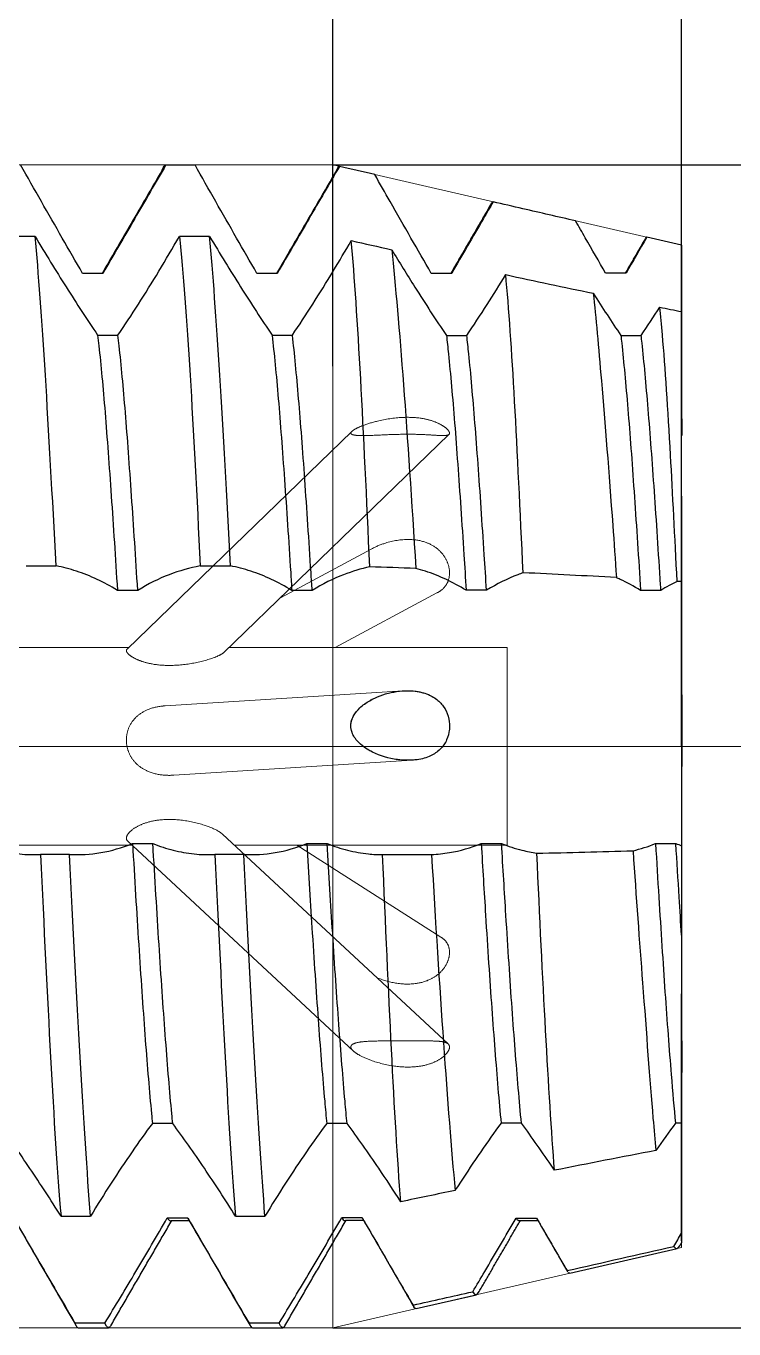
# Model space of a CAD drawing. Header units: millimetres. Extents: x -80 to 17556, y -2605 to 646.
# Drawn here: x 496.6 to 502.69, y 284.71 to 295.92 of the extents above; entities that cross this region are included whole.
import ezdxf

# ---------------------------------------------------------------- set-up
doc = ezdxf.new("R2010")
doc.units = ezdxf.units.MM
doc.header["$LTSCALE"] = 2
doc.linetypes.add('DASH', pattern=[3.75, 3, -0.75])
doc.linetypes.add('LONGDASH_DASH', pattern=[10.5, 6, -0.75, 3, -0.75])
for name, color, linetype, lineweight in [('1', 4, 'Continuous', 50), ('2', 7, 'Continuous', 25), ('3', 1, 'DASH', 35), ('4', 2, 'LONGDASH_DASH', 25), ('CUT', 1, 'Continuous', 25), ('SK2', 7, 'Continuous', 25), ('SK4', 2, 'LONGDASH_DASH', 25)]:
    doc.layers.add(name, color=color, linetype=linetype, lineweight=lineweight)
doc.styles.add('blockfont', font='simplex.shx')
doc.styles.add('MONOSPACE821BT', font='monos.ttf', dxfattribs={"width": 0.8})
doc.styles.add('S07', font='simplex.shx', dxfattribs={"width": 0.7})
doc.dimstyles.get("Standard").update_dxf_attribs({"dimtxt": 0.18, "dimasz": 0.18, "dimexe": 0.18, "dimexo": 0.0625, "dimgap": 0.09, "dimtad": 0, "dimtih": 1, "dimtoh": 1, "dimzin": 0, "dimdsep": 46, "dimtxsty": 'Standard', "dimcen": 0.09, "dimadec": 0, "dimazin": 0, "dimtfac": 1, "dimtofl": 0, "dimtmove": 2, "dimatfit": 3, "dimfxl": 1, "dimtolj": 1, "dimarcsym": 0})
doc.dimstyles.new('WALTER_1$0', dxfattribs={"dimtxt": 3.5, "dimasz": 4.5, "dimexe": 1.5, "dimexo": 0, "dimgap": 1.2, "dimtad": 1, "dimdec": 3, "dimdsep": 46, "dimtxsty": 'S07', "dimcen": 2.3, "dimclrd": 256, "dimclre": 256, "dimclrt": 256, "dimadec": 0, "dimazin": 0, "dimtfac": 0.6, "dimtdec": 3, "dimtmove": 0, "dimatfit": 3, "dimfxl": 1, "dimtolj": 1, "dimarcsym": 0})

# ---------------------------------------------------------------- blocks, each defined once
blk = doc.blocks.new('*D37')
at = {"layer": '2', "color": 7, "linetype": 'Continuous', "lineweight": -2, "transparency": 16777216}
for p, q in [((80.275, 36.61), (80.275, 106.547)), ((143.275, 36.61), (143.275, 106.547)), ((138.525, 104.547), (85.025, 104.547))]:
    blk.add_line(p, q, dxfattribs=at)
at = {"layer": '2', "color": 7, "linetype": 'Continuous', "transparency": 16777216}
for points in [[(85.025, 105.339), (85.025, 103.756), (80.275, 104.547)], [(138.525, 105.339), (138.525, 103.756), (143.275, 104.547)]]:
    blk.add_solid(points, dxfattribs=at)
at = {"layer": 'Defpoints', "color": 0, "linetype": 'Continuous', "transparency": 16777216}
for p in [(80.275, 104.547), (80.275, 36.61), (143.275, 36.61)]:
    blk.add_point(p, dxfattribs=at)
at = {"layer": '2', "color": 7, "linetype": 'Continuous', "lineweight": 13, "transparency": 16777216, "insert": (111.775, 109.117), "char_height": 4.57, "attachment_point": 5, "style": 'blockfont'}
blk.add_mtext('\\A1;\\C7;63', dxfattribs=at)
blk = doc.blocks.new('*D38')
at = {"layer": '2', "color": 7, "linetype": 'Continuous', "lineweight": -2, "transparency": 16777216}
for p, q in [((125.275, 36.61), (125.275, 70.283)), ((143.275, 36.61), (143.275, 70.283)), ((138.525, 68.283), (130.025, 68.283))]:
    blk.add_line(p, q, dxfattribs=at)
at = {"layer": '2', "color": 7, "linetype": 'Continuous', "transparency": 16777216}
for points in [[(130.025, 69.074), (130.025, 67.491), (125.275, 68.283)], [(138.525, 69.074), (138.525, 67.491), (143.275, 68.283)]]:
    blk.add_solid(points, dxfattribs=at)
at = {"layer": 'Defpoints', "color": 0, "linetype": 'Continuous', "transparency": 16777216}
for p in [(125.275, 68.283), (125.275, 36.61), (143.275, 36.61)]:
    blk.add_point(p, dxfattribs=at)
at = {"layer": '2', "color": 7, "linetype": 'Continuous', "lineweight": 13, "transparency": 16777216, "insert": (134.275, 72.853), "char_height": 4.57, "attachment_point": 5, "style": 'blockfont'}
blk.add_mtext('\\A1;\\C7;18', dxfattribs=at)
blk = doc.blocks.new('*D39')
at = {"layer": 'Defpoints', "color": 0, "linetype": 'Continuous', "transparency": 16777216}
for p in [(43.275, 126.54), (43.275, 36.61), (143.275, 36.61)]:
    blk.add_point(p, dxfattribs=at)
at = {"layer": 'SK2', "color": 7, "linetype": 'Continuous', "lineweight": -2, "transparency": 16777216}
for p, q in [((43.275, 36.61), (43.275, 128.54)), ((143.275, 36.61), (143.275, 128.54)), ((138.525, 126.54), (48.025, 126.54))]:
    blk.add_line(p, q, dxfattribs=at)
at = {"layer": 'SK2', "color": 7, "linetype": 'Continuous', "transparency": 16777216}
for points in [[(48.025, 127.332), (48.025, 125.748), (43.275, 126.54)], [(138.525, 127.332), (138.525, 125.748), (143.275, 126.54)]]:
    blk.add_solid(points, dxfattribs=at)
at = {"layer": 'SK2', "color": 7, "linetype": 'Continuous', "lineweight": 13, "transparency": 16777216, "insert": (96.084, 131.11), "char_height": 4.57, "attachment_point": 5, "style": 'blockfont'}
blk.add_mtext('\\A1;\\C7;100', dxfattribs=at)
blk = doc.blocks.new('*D40')
at = {"layer": '2', "color": 7, "linetype": 'Continuous', "lineweight": -2, "transparency": 16777216}
for p, q in [((163.541, 46.36), (163.541, 51.11)), ((140.275, 41.61), (165.541, 41.61)), ((163.541, 41.61), (163.541, 31.61)), ((140.275, 31.61), (165.541, 31.61)), ((163.541, 26.86), (163.541, 0))]:
    blk.add_line(p, q, dxfattribs=at)
at = {"layer": '2', "color": 7, "linetype": 'Continuous', "transparency": 16777216}
for points in [[(162.749, 46.36), (164.333, 46.36), (163.541, 41.61)], [(162.749, 26.86), (164.333, 26.86), (163.541, 31.61)]]:
    blk.add_solid(points, dxfattribs=at)
at = {"layer": 'Defpoints', "color": 0, "linetype": 'Continuous', "transparency": 16777216}
for p in [(140.275, 41.61), (140.275, 31.61), (163.541, 31.61)]:
    blk.add_point(p, dxfattribs=at)
at = {"layer": '2', "color": 7, "linetype": 'Continuous', "lineweight": 13, "transparency": 16777216, "insert": (158.971, 8.161), "char_height": 4.57, "attachment_point": 5, "rotation": 90, "style": 'blockfont'}
blk.add_mtext('\\A1;M10', dxfattribs=at)
blk = doc.blocks.new('*D36')
at = {"layer": '3', "lineweight": -2, "transparency": 16777216}
for p, q in [((140.275, 39.879), (140.275, 58.402)), ((143.275, 41.392), (143.275, 58.402)), ((135.775, 56.902), (131.275, 56.902)), ((140.275, 56.902), (143.275, 56.902)), ((147.775, 56.902), (157.078, 56.902))]:
    blk.add_line(p, q, dxfattribs=at)
at = {"layer": '3', "transparency": 16777216}
for points in [[(135.775, 57.652), (135.775, 56.152), (140.275, 56.902)], [(147.775, 57.652), (147.775, 56.152), (143.275, 56.902)]]:
    blk.add_solid(points, dxfattribs=at)
at = {"layer": 'Defpoints', "color": 0, "transparency": 16777216}
for p in [(143.275, 56.902), (143.275, 41.392), (140.275, 39.879)]:
    blk.add_point(p, dxfattribs=at)
at = {"layer": '3', "transparency": 16777216, "insert": (154.677, 59.863), "char_height": 3.5, "attachment_point": 5, "style": 'MONOSPACE821BT'}
blk.add_mtext('\\A1;2', dxfattribs=at)
blk = doc.blocks.new('A$C1EDF66EC')
at = {"layer": '1', "lineweight": 25}
for p, q in [((138.8405, 41.6101), (139.0901, 41.6101)), ((137.7148, 40.9948), (137.4539, 40.9948)), ((139.2159, 40.9948), (138.9557, 40.9948)), ((143.2752, 38.0262), (143.2752, 40.349)), ((143.279, 36.6101), (143.2759, 40.1368)), ((137.6368, 38.1615), (137.8956, 38.1615)), ((139.1346, 38.1615), (139.3947, 38.1615)), ((143.2753, 32.3585), (143.279, 36.6101)), ((138.0102, 35.6797), (137.7603, 35.6797)), ((139.51, 35.6797), (139.2604, 35.6797)), ((137.9377, 32.5689), (138.1912, 32.5689)), ((139.4393, 32.5689), (139.6914, 32.5689)), ((142.3146, 32.0791), (143.2377, 32.2915)), ((142.2942, 32.0936), (142.2901, 32.1017)), ((140.9921, 31.775), (141.5103, 31.8942)), ((138.3152, 31.6504), (138.0572, 31.6504)), ((138.086, 31.6101), (138.3466, 31.6101)), ((139.8144, 31.6504), (139.555, 31.6504)), ((139.5845, 31.6101), (139.8449, 31.6101))]:
    blk.add_line(p, q, dxfattribs=at)
for points, knots in [([(138.1232, 40.6781), (138.0646, 40.779), (138.0062, 40.8804), (137.8879, 41.0866), (137.828, 41.1915), (137.7086, 41.4012), (137.6491, 41.506), (137.5901, 41.6101)], [0, 0, 0, 0, 0.3249054, 0.3249054, 0.6615153, 0.6615153, 1, 1, 1, 1]), ([(138.8405, 41.6101), (138.7511, 41.458), (138.6611, 41.304), (138.4801, 40.9929), (138.3888, 40.8353), (138.2983, 40.6781)], [0, 0, 0, 0, 0.4968401, 0.4968401, 1, 1, 1, 1]), ([(139.6229, 40.678), (139.5643, 40.7789), (139.5059, 40.8803), (139.3877, 41.0865), (139.3278, 41.1915), (139.2085, 41.4011), (139.149, 41.506), (139.0901, 41.6101)], [0, 0, 0, 0, 0.3249211, 0.3249211, 0.6615223, 0.6615223, 1, 1, 1, 1]), ([(140.3325, 41.5969), (140.2457, 41.4491), (140.1583, 41.2995), (139.9799, 40.9928), (139.8885, 40.8352), (139.7979, 40.678)], [0, 0, 0, 0, 0.4895283, 0.4895283, 1, 1, 1, 1]), ([(141.1229, 40.6779), (141.0644, 40.7788), (141.006, 40.8802), (140.8878, 41.0864), (140.8279, 41.1914), (140.7245, 41.3731), (140.6808, 41.4501), (140.6373, 41.5268)], [0, 0, 0, 0, 0.3570806, 0.3570806, 0.7270374, 0.7270374, 1, 1, 1, 1]), ([(141.6545, 41.2925), (141.6267, 41.2449), (141.5989, 41.1971), (141.48, 40.9928), (141.3886, 40.8351), (141.298, 40.6779)], [0, 0, 0, 0, 0.2337597, 0.2337597, 1, 1, 1, 1]), ([(142.3641, 41.129), (142.2129, 41.1638), (142.0617, 41.1987), (141.8251, 41.2532), (141.7398, 41.2728), (141.6545, 41.2925)], [0, 0, 0, 0, 0.6392653, 0.6392653, 1, 1, 1, 1]), ([(142.6226, 40.6791), (142.5641, 40.7801), (142.5057, 40.8815), (142.4198, 41.0315), (142.3919, 41.0803), (142.3641, 41.129)], [0, 0, 0, 0, 0.6752224, 0.6752224, 1, 1, 1, 1]), ([(137.7148, 40.9948), (137.8034, 40.847), (137.8926, 40.7018), (138.0722, 40.4179), (138.1628, 40.2788), (138.2526, 40.1458)], [0, 0, 0, 0, 0.4968996, 0.4968996, 1, 1, 1, 1]), ([(138.4277, 40.1458), (138.4862, 40.2319), (138.5446, 40.3209), (138.662, 40.5049), (138.7211, 40.6002), (138.8388, 40.7947), (138.8975, 40.8941), (138.9557, 40.9948)], [0, 0, 0, 0, 0.3277204, 0.3277204, 0.6629508, 0.6629508, 1, 1, 1, 1]), ([(139.2159, 40.9948), (139.3043, 40.8472), (139.3934, 40.7022), (139.5726, 40.4187), (139.6631, 40.2799), (139.7528, 40.1471)], [0, 0, 0, 0, 0.4969108, 0.4969108, 1, 1, 1, 1]), ([(139.9279, 40.1471), (139.9864, 40.2333), (140.0447, 40.3222), (140.1619, 40.5061), (140.2209, 40.6012), (140.3312, 40.7837), (140.3828, 40.8708), (140.4341, 40.9591)], [0, 0, 0, 0, 0.3419599, 0.3419599, 0.6908528, 0.6908528, 1, 1, 1, 1]), ([(143.2752, 40.9192), (143.2753, 40.8023), (143.2754, 40.6851), (143.2756, 40.4522), (143.2757, 40.336), (143.2759, 40.1353), (143.276, 40.0494), (143.2761, 39.888), (143.2762, 39.8116), (143.2763, 39.6296), (143.2764, 39.5266), (143.2765, 39.3952), (143.2765, 39.3526), (143.2766, 39.2962), (143.2765, 39.2822), (143.2765, 39.2831), (143.2765, 39.2965), (143.2764, 39.3556), (143.2763, 39.4156), (143.2761, 39.545), (143.276, 39.6109), (143.2758, 39.7525), (143.2758, 39.8285), (143.2755, 40.0458), (143.2754, 40.1948), (143.2752, 40.349)], [0, 0, 0, 0, 0.0911886, 0.0911886, 0.1824899, 0.1824899, 0.2520229, 0.2520229, 0.3172913, 0.3172913, 0.4176423, 0.4176423, 0.4826096, 0.4826096, 0.5478697, 0.5478697, 0.6099882, 0.6099882, 0.7081275, 0.7081275, 0.7862998, 0.7862998, 0.8642488, 0.8642488, 1, 1, 1, 1]), ([(140.7822, 40.8814), (140.8484, 40.7723), (140.9149, 40.6649), (141.0719, 40.4166), (141.1627, 40.2772), (141.2528, 40.144)], [0, 0, 0, 0, 0.4234565, 0.4234565, 1, 1, 1, 1]), ([(138.2983, 40.6781), (138.2837, 40.6781), (138.2691, 40.6781), (138.2399, 40.6781), (138.2253, 40.6781), (138.1815, 40.6781), (138.1524, 40.6781), (138.1232, 40.6781)], [0, 0, 0, 0, 0.25, 0.25, 0.5, 0.5, 1, 1, 1, 1]), ([(141.298, 40.6779), (141.2834, 40.6779), (141.2688, 40.6779), (141.2397, 40.6779), (141.2251, 40.6779), (141.1813, 40.6779), (141.1521, 40.6779), (141.1229, 40.6779)], [0, 0, 0, 0, 0.2500014, 0.2500014, 0.5000028, 0.5000028, 1, 1, 1, 1]), ([(142.7977, 40.6791), (142.7831, 40.6791), (142.7685, 40.6791), (142.7393, 40.6791), (142.7248, 40.6791), (142.681, 40.6791), (142.6518, 40.6791), (142.6226, 40.6791)], [0, 0, 0, 0, 0.2500023, 0.2500023, 0.5000047, 0.5000047, 1, 1, 1, 1]), ([(141.4279, 40.144), (141.4864, 40.2301), (141.5447, 40.319), (141.6563, 40.4939), (141.7096, 40.5796), (141.7626, 40.6668)], [0, 0, 0, 0, 0.5200949, 0.5200949, 1, 1, 1, 1]), ([(142.5157, 40.5065), (142.5384, 40.3007), (142.5613, 40.0445), (142.6165, 39.3911), (142.6507, 38.9654), (142.6837, 38.5102), (142.6943, 38.3639), (142.7048, 38.2137), (142.7147, 38.0611)], [0, 0, 0, 0, 0.3806056, 0.3806056, 0.8507083, 0.8507083, 0.8507083, 1, 1, 1, 1]), ([(143.2376, 38.0287), (143.2174, 38.4123), (143.1996, 38.7811), (143.1594, 39.5102), (143.1359, 39.865), (143.1033, 40.2348), (143.0956, 40.3143), (143.088, 40.3874)], [0, 0, 0, 0, 0.3924744, 0.3924744, 0.8614437, 0.8614437, 1, 1, 1, 1]), ([(138.2526, 40.1458), (138.2672, 40.1458), (138.2818, 40.1458), (138.311, 40.1458), (138.3256, 40.1458), (138.3693, 40.1458), (138.3985, 40.1458), (138.4277, 40.1458)], [0, 0, 0, 0, 0.2500017, 0.2500017, 0.5000034, 0.5000034, 1, 1, 1, 1]), ([(138.2526, 40.1458), (138.2561, 40.1162), (138.2685, 40.0072), (138.2986, 39.7054), (138.343, 39.1569), (138.3872, 38.5078), (138.4138, 38.0913), (138.4225, 37.9516)], [0, 0, 0, 0, 0.0618103, 0.2184225, 0.5316468, 0.8448712, 1, 1, 1, 1]), ([(138.5976, 37.9516), (138.5888, 38.0914), (138.5623, 38.5077), (138.518, 39.1569), (138.4737, 39.7054), (138.4436, 40.0072), (138.4312, 40.1162), (138.4277, 40.1458)], [0, 0, 0, 0, 0.1551598, 0.4683703, 0.7815807, 0.938186, 1, 1, 1, 1]), ([(139.7528, 40.1471), (139.7674, 40.1471), (139.782, 40.1471), (139.8112, 40.1471), (139.8258, 40.1471), (139.8695, 40.1471), (139.8987, 40.1471), (139.9279, 40.1471)], [0, 0, 0, 0, 0.2500023, 0.2500023, 0.5000047, 0.5000047, 1, 1, 1, 1]), ([(139.7528, 40.1471), (139.753, 40.1455), (139.762, 40.0683), (139.7888, 39.8153), (139.8332, 39.2891), (139.8775, 38.6549), (139.9074, 38.1937), (139.9195, 38.0024), (139.9227, 37.951)], [0, 0, 0, 0, 0.0031897, 0.1598078, 0.473044, 0.7862802, 0.9428983, 1, 1, 1, 1]), ([(140.0978, 37.951), (140.0946, 38.0025), (140.0825, 38.1938), (140.0526, 38.6548), (140.0083, 39.2891), (139.9639, 39.8153), (139.9371, 40.0683), (139.9281, 40.1455), (139.9279, 40.1471)], [0, 0, 0, 0, 0.0571309, 0.2137426, 0.5269661, 0.8401895, 0.9968013, 1, 1, 1, 1]), ([(141.2528, 40.144), (141.2586, 40.0942), (141.2821, 39.8789), (141.3234, 39.4112), (141.3678, 38.7966), (141.4009, 38.2959), (141.4163, 38.0555), (141.4228, 37.9522)], [0, 0, 0, 0, 0.1024037, 0.4153785, 0.7283533, 0.8848407, 1, 1, 1, 1]), ([(141.2528, 40.144), (141.2674, 40.144), (141.282, 40.144), (141.3111, 40.144), (141.3257, 40.144), (141.3695, 40.144), (141.3987, 40.144), (141.4279, 40.144)], [0, 0, 0, 0, 0.2500019, 0.2500019, 0.5000038, 0.5000038, 1, 1, 1, 1]), ([(141.5979, 37.9522), (141.5914, 38.0556), (141.576, 38.296), (141.5428, 38.7965), (141.4985, 39.4112), (141.4572, 39.8789), (141.4337, 40.0942), (141.4279, 40.144)], [0, 0, 0, 0, 0.1151744, 0.2716579, 0.5846247, 0.8975915, 1, 1, 1, 1]), ([(142.7529, 40.1446), (142.7675, 40.1446), (142.7821, 40.1446), (142.8113, 40.1446), (142.8259, 40.1446), (142.8697, 40.1446), (142.8988, 40.1446), (142.928, 40.1446)], [0, 0, 0, 0, 0.2500011, 0.2500011, 0.5000021, 0.5000021, 1, 1, 1, 1]), ([(142.7529, 40.1446), (142.7554, 40.1231), (142.7757, 39.9438), (142.8137, 39.5339), (142.858, 38.9376), (142.8935, 38.4121), (142.9122, 38.1227), (142.922, 37.9667), (142.923, 37.9513)], [0, 0, 0, 0, 0.0440737, 0.3570014, 0.6699291, 0.8263929, 0.9828567, 1, 1, 1, 1]), ([(143.0981, 37.9513), (143.0971, 37.9668), (143.0873, 38.1227), (143.0686, 38.4123), (143.0331, 38.9375), (142.9887, 39.5339), (142.9507, 39.9438), (142.9305, 40.1231), (142.928, 40.1446)], [0, 0, 0, 0, 0.0171469, 0.1736095, 0.3300722, 0.6429975, 0.9559228, 1, 1, 1, 1]), ([(138.4225, 37.9516), (138.364, 37.9876), (138.3057, 38.019), (138.1885, 38.0739), (138.1295, 38.0972), (138.0122, 38.1356), (137.9537, 38.1506), (137.8956, 38.1615)], [0, 0, 0, 0, 0.3282657, 0.3282657, 0.6632283, 0.6632283, 1, 1, 1, 1]), ([(139.1346, 38.1615), (139.0462, 38.1455), (138.9571, 38.1205), (138.7779, 38.0515), (138.6874, 38.0071), (138.5976, 37.9516)], [0, 0, 0, 0, 0.4969101, 0.4969101, 1, 1, 1, 1]), ([(139.9227, 37.951), (139.8642, 37.9871), (139.8058, 38.0186), (139.6884, 38.0736), (139.6293, 38.097), (139.5116, 38.1355), (139.4529, 38.1506), (139.3947, 38.1615)], [0, 0, 0, 0, 0.3276993, 0.3276993, 0.66294, 0.66294, 1, 1, 1, 1]), ([(140.5928, 38.153), (140.5183, 38.1372), (140.4435, 38.1149), (140.2783, 38.0513), (140.1877, 38.0067), (140.0978, 37.951)], [0, 0, 0, 0, 0.4531431, 0.4531431, 1, 1, 1, 1]), ([(141.4228, 37.9522), (141.3643, 37.9882), (141.306, 38.0195), (141.1888, 38.0742), (141.13, 38.0974), (141.0443, 38.1254), (141.017, 38.1334), (140.9898, 38.1405)], [0, 0, 0, 0, 0.4009389, 0.4009389, 0.8090106, 0.8090106, 1, 1, 1, 1]), ([(141.9132, 38.1031), (141.8981, 38.0978), (141.8829, 38.0923), (141.7777, 38.0518), (141.6874, 38.0076), (141.5979, 37.9522)], [0, 0, 0, 0, 0.1440428, 0.1440428, 1, 1, 1, 1]), ([(142.923, 37.9513), (142.8645, 37.9874), (142.8061, 38.0188), (142.7369, 38.0511), (142.7258, 38.0562), (142.7147, 38.0611)], [0, 0, 0, 0, 0.8395256, 0.8395256, 1, 1, 1, 1]), ([(143.2752, 38.0262), (143.2753, 37.9926), (143.2754, 37.953), (143.2756, 37.861), (143.2757, 37.8082), (143.2759, 37.7017), (143.276, 37.651), (143.2761, 37.5427), (143.2762, 37.4854), (143.2763, 37.3281), (143.2764, 37.2185), (143.2765, 37.022), (143.2765, 36.9387), (143.2766, 36.7727), (143.2765, 36.688), (143.2765, 36.5336), (143.2765, 36.4616), (143.2764, 36.2938), (143.2763, 36.2047), (143.2761, 36.0695), (143.276, 36.0172), (143.2758, 35.9264), (143.2758, 35.8875), (143.2756, 35.8137), (143.2755, 35.7812), (143.2754, 35.7556)], [0, 0, 0, 0, 0.0950495, 0.0950495, 0.1902166, 0.1902166, 0.2626937, 0.2626937, 0.3307256, 0.3307256, 0.4353255, 0.4353255, 0.5030435, 0.5030435, 0.5710668, 0.5710668, 0.6358154, 0.6358154, 0.73811, 0.73811, 0.8195921, 0.8195921, 0.9008415, 0.9008415, 1, 1, 1, 1]), ([(138.5976, 37.9516), (138.5684, 37.9516), (138.5393, 37.9516), (138.4955, 37.9516), (138.4809, 37.9516), (138.4517, 37.9516), (138.4371, 37.9516), (138.4225, 37.9516)], [0, 0, 0, 0, 0.5, 0.5, 0.75, 0.75, 1, 1, 1, 1]), ([(140.0978, 37.951), (140.0832, 37.951), (140.0686, 37.951), (140.0321, 37.951), (140.0103, 37.951), (139.9665, 37.951), (139.9446, 37.951), (139.9227, 37.951)], [0, 0, 0, 0, 0.25, 0.25, 0.625, 0.625, 1, 1, 1, 1]), ([(141.5979, 37.9522), (141.5833, 37.9522), (141.5687, 37.9522), (141.5323, 37.9522), (141.5104, 37.9522), (141.4666, 37.9522), (141.4447, 37.9522), (141.4228, 37.9522)], [0, 0, 0, 0, 0.25, 0.25, 0.625, 0.625, 1, 1, 1, 1]), ([(143.0981, 37.9513), (143.0835, 37.9513), (143.0689, 37.9513), (143.0397, 37.9513), (143.0251, 37.9513), (142.9814, 37.9513), (142.9522, 37.9513), (142.923, 37.9513)], [0, 0, 0, 0, 0.25, 0.25, 0.5, 0.5, 1, 1, 1, 1]), ([(140.4452, 36.7187), (140.458, 36.6887), (140.4784, 36.6622), (140.5351, 36.607), (140.5755, 36.5811), (140.6837, 36.5278), (140.7568, 36.5065), (140.8869, 36.4886), (140.9452, 36.4873), (141.0414, 36.5011), (141.0811, 36.5118), (141.147, 36.5428), (141.175, 36.5616), (141.2218, 36.6074), (141.2412, 36.6351), (141.2673, 36.6932), (141.2752, 36.7239), (141.2811, 36.7856), (141.2792, 36.8175), (141.2659, 36.8784), (141.2543, 36.9082), (141.2226, 36.9615), (141.2021, 36.9856), (141.1545, 37.0261), (141.1268, 37.0427), (141.0567, 37.0726), (141.012, 37.0825), (140.9042, 37.092), (140.8392, 37.0863), (140.713, 37.0584), (140.65, 37.0354), (140.5626, 36.9853), (140.5334, 36.9647), (140.487, 36.9206), (140.4681, 36.8979), (140.4448, 36.8552), (140.4376, 36.8363), (140.4302, 36.7972), (140.43, 36.7766), (140.4359, 36.7439), (140.44, 36.7309), (140.4452, 36.7187)], [0, 0, 0, 0, 0.0427336, 0.0427336, 0.1048841, 0.1048841, 0.2025796, 0.2025796, 0.2766786, 0.2766786, 0.3292512, 0.3292512, 0.3730897, 0.3730897, 0.4171617, 0.4171617, 0.4578018, 0.4578018, 0.4981122, 0.4981122, 0.5386396, 0.5386396, 0.5791415, 0.5791415, 0.6205905, 0.6205905, 0.6787527, 0.6787527, 0.7616875, 0.7616875, 0.8476804, 0.8476804, 0.8935956, 0.8935956, 0.9310793, 0.9310793, 0.956719, 0.956719, 0.9825967, 0.9825967, 1, 1, 1, 1]), ([(137.2275, 35.7746), (137.286, 35.7507), (137.3444, 35.7316), (137.4627, 35.7017), (137.5226, 35.6911), (137.6418, 35.6788), (137.7013, 35.6771), (137.7603, 35.6797)], [0, 0, 0, 0, 0.3249187, 0.3249187, 0.6615211, 0.6615211, 1, 1, 1, 1]), ([(138.0102, 35.6797), (138.0995, 35.6759), (138.1895, 35.6813), (138.3706, 35.7119), (138.4619, 35.7373), (138.5525, 35.7746)], [0, 0, 0, 0, 0.4968388, 0.4968388, 1, 1, 1, 1]), ([(138.5525, 35.7746), (138.5536, 35.7559), (138.5725, 35.438), (138.6002, 34.9825), (138.6357, 34.4493), (138.6623, 34.0814), (138.6889, 33.7464), (138.7093, 33.5147), (138.7207, 33.3942), (138.7234, 33.3673)], [0, 0, 0, 0, 0.0195025, 0.3310202, 0.4867791, 0.642538, 0.7982969, 0.9540558, 1, 1, 1, 1]), ([(138.7276, 35.7746), (138.7861, 35.7507), (138.8445, 35.7316), (138.9627, 35.7017), (139.0226, 35.6911), (139.1419, 35.6788), (139.2014, 35.6771), (139.2604, 35.6797)], [0, 0, 0, 0, 0.3249223, 0.3249223, 0.6615228, 0.6615228, 1, 1, 1, 1]), ([(138.8984, 33.3673), (138.8958, 33.3942), (138.8843, 33.5147), (138.864, 33.7464), (138.8374, 34.0814), (138.8108, 34.4494), (138.7753, 34.9824), (138.7475, 35.438), (138.7287, 35.7559), (138.7276, 35.7746)], [0, 0, 0, 0, 0.0459459, 0.2017047, 0.3574635, 0.5132223, 0.6689811, 0.9804987, 1, 1, 1, 1]), ([(139.51, 35.6797), (139.5993, 35.6759), (139.6893, 35.6813), (139.8703, 35.7119), (139.9617, 35.7373), (140.0522, 35.7746)], [0, 0, 0, 0, 0.4968401, 0.4968401, 1, 1, 1, 1]), ([(140.0522, 35.7746), (140.0679, 35.5093), (140.0925, 35.1028), (140.1259, 34.5904), (140.1525, 34.2133), (140.1791, 33.8673), (140.2028, 33.5868), (140.2176, 33.4279), (140.2235, 33.3671)], [0, 0, 0, 0, 0.2750569, 0.4304249, 0.5857929, 0.7411608, 0.8965288, 1, 1, 1, 1]), ([(140.0522, 35.7746), (140.0668, 35.7746), (140.0814, 35.7746), (140.1105, 35.7746), (140.1251, 35.7746), (140.1689, 35.7746), (140.1981, 35.7746), (140.2273, 35.7746)], [0, 0, 0, 0, 0.2500008, 0.2500008, 0.5000015, 0.5000015, 1, 1, 1, 1]), ([(140.3985, 33.3671), (140.3926, 33.4279), (140.3779, 33.5868), (140.3542, 33.8673), (140.3276, 34.2133), (140.301, 34.5905), (140.2675, 35.1028), (140.243, 35.5092), (140.2273, 35.7746)], [0, 0, 0, 0, 0.1034743, 0.2588413, 0.4142082, 0.5695752, 0.7249422, 1, 1, 1, 1]), ([(140.2273, 35.7746), (140.2858, 35.7507), (140.3442, 35.7316), (140.4625, 35.7017), (140.5224, 35.6911), (140.6229, 35.6808), (140.6637, 35.6786), (140.7043, 35.6785)], [0, 0, 0, 0, 0.3637646, 0.3637646, 0.7406257, 0.7406257, 1, 1, 1, 1]), ([(141.1246, 35.6799), (141.1761, 35.6823), (141.2277, 35.6878), (141.3704, 35.7119), (141.4617, 35.7373), (141.5523, 35.7746)], [0, 0, 0, 0, 0.3615664, 0.3615664, 1, 1, 1, 1]), ([(141.5523, 35.7746), (141.5669, 35.7746), (141.5815, 35.7746), (141.6106, 35.7746), (141.6252, 35.7746), (141.669, 35.7746), (141.6982, 35.7746), (141.7273, 35.7746)], [0, 0, 0, 0, 0.2500018, 0.2500018, 0.5000036, 0.5000036, 1, 1, 1, 1]), ([(141.5523, 35.7746), (141.5647, 35.5648), (141.586, 35.2114), (141.6161, 34.7397), (141.6428, 34.3522), (141.6694, 33.994), (141.6962, 33.6619), (141.7141, 33.4628), (141.7232, 33.3688)], [0, 0, 0, 0, 0.2180127, 0.3736978, 0.5293829, 0.6850679, 0.840753, 1, 1, 1, 1]), ([(141.7273, 35.7746), (141.7859, 35.7507), (141.8443, 35.7316), (141.9453, 35.706), (141.9881, 35.6976), (142.0306, 35.6914)], [0, 0, 0, 0, 0.5752366, 0.5752366, 1, 1, 1, 1]), ([(141.8983, 33.3688), (141.8892, 33.4628), (141.8713, 33.6619), (141.8444, 33.9939), (141.8178, 34.3522), (141.7912, 34.7399), (141.7611, 35.2114), (141.7398, 35.5648), (141.7273, 35.7746)], [0, 0, 0, 0, 0.1592496, 0.3149329, 0.4706162, 0.6262995, 0.7819829, 1, 1, 1, 1]), ([(143.052, 35.7742), (143.0666, 35.7742), (143.0812, 35.7742), (143.1103, 35.7742), (143.1249, 35.7742), (143.1687, 35.7742), (143.1979, 35.7742), (143.227, 35.7742)], [0, 0, 0, 0, 0.2500026, 0.2500026, 0.5000052, 0.5000052, 1, 1, 1, 1]), ([(143.052, 35.7742), (143.0612, 35.618), (143.0794, 35.3163), (143.1064, 34.8875), (143.133, 34.492), (143.1596, 34.1241), (143.1897, 33.7382), (143.2109, 33.4968), (143.2233, 33.3687)], [0, 0, 0, 0, 0.1622447, 0.3175823, 0.4729199, 0.6282575, 0.783595, 1, 1, 1, 1]), ([(143.2754, 34.9855), (143.2686, 35.0924), (143.2524, 35.3497), (143.2363, 35.6179), (143.227, 35.7742)], [0, 0, 0, 0, 0.4253927, 1, 1, 1, 1]), ([(142.8579, 35.7122), (142.8845, 35.3171), (142.9133, 34.931), (142.9731, 34.1424), (143.0011, 33.7433), (143.038, 33.3141), (143.0466, 33.2212), (143.0553, 33.1344)], [0, 0, 0, 0, 0.3877739, 0.3877739, 0.8611023, 0.8611023, 1, 1, 1, 1]), ([(143.2754, 34.9855), (143.2754, 34.8779), (143.2754, 34.7723), (143.2754, 34.6693), (143.2754, 34.2936), (143.2754, 33.9492), (143.2754, 33.5557), (143.2754, 33.459), (143.2754, 33.3687)], [0, 0, 0, 0, 0.166933, 0.166933, 0.166933, 0.7839183, 0.7839183, 1, 1, 1, 1]), ([(143.2754, 33.3687), (143.2755, 33.3973), (143.2755, 33.4254), (143.2756, 33.5411), (143.2757, 33.6247), (143.2759, 33.7596), (143.276, 33.8141), (143.2761, 33.9086), (143.2762, 33.9495), (143.2763, 34.0344), (143.2764, 34.0696), (143.2765, 34.0795), (143.2765, 34.0707), (143.2766, 34.0245), (143.2765, 33.9862), (143.2765, 33.8898), (143.2765, 33.8319), (143.2764, 33.6691), (143.2763, 33.554), (143.2761, 33.3411), (143.276, 33.2428), (143.2758, 33.0451), (143.2758, 32.9451), (143.2756, 32.7044), (143.2754, 32.563), (143.2753, 32.4232)], [0, 0, 0, 0, 0.031412, 0.031412, 0.1315555, 0.1315555, 0.2078226, 0.2078226, 0.2794119, 0.2794119, 0.3894815, 0.3894815, 0.4607406, 0.4607406, 0.5323209, 0.5323209, 0.6004553, 0.6004553, 0.708099, 0.708099, 0.7938419, 0.7938419, 0.8793399, 0.8793399, 1, 1, 1, 1]), ([(137.9377, 32.5689), (137.8488, 32.7102), (137.7593, 32.8477), (137.5794, 33.1141), (137.4885, 33.2432), (137.3986, 33.3649)], [0, 0, 0, 0, 0.4968827, 0.4968827, 1, 1, 1, 1]), ([(138.7234, 33.3673), (138.6648, 33.2888), (138.6064, 33.2069), (138.4883, 33.0355), (138.4285, 32.9456), (138.3095, 32.7608), (138.2501, 32.6658), (138.1912, 32.5689)], [0, 0, 0, 0, 0.3256767, 0.3256767, 0.6619101, 0.6619101, 1, 1, 1, 1]), ([(138.8984, 33.3673), (138.8693, 33.3673), (138.8401, 33.3673), (138.7963, 33.3673), (138.7817, 33.3673), (138.7525, 33.3673), (138.738, 33.3673), (138.7234, 33.3673)], [0, 0, 0, 0, 0.5, 0.5, 0.75, 0.75, 1, 1, 1, 1]), ([(139.4393, 32.5689), (139.3501, 32.7107), (139.2604, 32.8487), (139.0798, 33.1158), (138.9887, 33.2453), (138.8984, 33.3673)], [0, 0, 0, 0, 0.4968587, 0.4968587, 1, 1, 1, 1]), ([(140.2235, 33.3671), (140.1649, 33.2886), (140.1065, 33.2067), (139.9884, 33.0353), (139.9286, 32.9454), (139.8096, 32.7607), (139.7503, 32.6658), (139.6914, 32.5689)], [0, 0, 0, 0, 0.3257443, 0.3257443, 0.6619448, 0.6619448, 1, 1, 1, 1]), ([(140.3985, 33.3671), (140.3694, 33.3671), (140.3402, 33.3671), (140.2964, 33.3671), (140.2818, 33.3671), (140.2526, 33.3671), (140.2381, 33.3671), (140.2235, 33.3671)], [0, 0, 0, 0, 0.5, 0.5, 0.75, 0.75, 1, 1, 1, 1]), ([(140.8602, 32.6933), (140.7972, 32.7915), (140.7339, 32.8877), (140.5799, 33.1157), (140.4888, 33.2451), (140.3985, 33.3671)], [0, 0, 0, 0, 0.4104975, 0.4104975, 1, 1, 1, 1]), ([(141.7232, 33.3688), (141.6647, 33.2903), (141.6062, 33.2085), (141.488, 33.0368), (141.4281, 32.9466), (141.355, 32.8332), (141.3415, 32.812), (141.3279, 32.7907)], [0, 0, 0, 0, 0.4402782, 0.4402782, 0.8961053, 0.8961053, 1, 1, 1, 1]), ([(141.8983, 33.3688), (141.8691, 33.3688), (141.8399, 33.3688), (141.7816, 33.3688), (141.7524, 33.3688), (141.7232, 33.3688)], [0, 0, 0, 0, 0.5, 0.5, 1, 1, 1, 1]), ([(142.1832, 32.9641), (142.1792, 32.9702), (142.1751, 32.9762), (142.08, 33.1169), (141.9887, 33.2466), (141.8983, 33.3688)], [0, 0, 0, 0, 0.0426839, 0.0426839, 1, 1, 1, 1]), ([(137.5271, 32.5587), (137.5856, 32.4579), (137.644, 32.3573), (137.7618, 32.155), (137.8212, 32.053), (137.9396, 31.8505), (137.9986, 31.7498), (138.0572, 31.6504)], [0, 0, 0, 0, 0.3269274, 0.3269274, 0.6625487, 0.6625487, 1, 1, 1, 1]), ([(138.3152, 31.6504), (138.4037, 31.7955), (138.4928, 31.9437), (138.672, 32.2455), (138.7624, 32.3997), (138.852, 32.555)], [0, 0, 0, 0, 0.4969144, 0.4969144, 1, 1, 1, 1]), ([(138.852, 32.555), (138.8597, 32.5402), (138.8704, 32.5287), (138.8811, 32.5302), (138.8841, 32.5316)], [0, 0, 0, 0, 0.7230168, 1, 1, 1, 1]), ([(138.852, 32.555), (138.8812, 32.555), (138.9104, 32.555), (138.9541, 32.555), (138.9687, 32.555), (138.9979, 32.555), (139.0125, 32.555), (139.0271, 32.555)], [0, 0, 0, 0, 0.5, 0.5, 0.75, 0.75, 1, 1, 1, 1]), ([(139.0271, 32.555), (139.0856, 32.4543), (139.144, 32.3537), (139.2614, 32.1519), (139.3205, 32.0506), (139.4382, 31.8493), (139.4968, 31.7492), (139.555, 31.6504)], [0, 0, 0, 0, 0.3282274, 0.3282274, 0.663212, 0.663212, 1, 1, 1, 1]), ([(139.8144, 31.6504), (139.9031, 31.7958), (139.9923, 31.9442), (140.1718, 32.2466), (140.2624, 32.4011), (140.3522, 32.5567)], [0, 0, 0, 0, 0.4969017, 0.4969017, 1, 1, 1, 1]), ([(140.3522, 32.5567), (140.3814, 32.5567), (140.4105, 32.5567), (140.4543, 32.5567), (140.4689, 32.5567), (140.4981, 32.5567), (140.5127, 32.5567), (140.5273, 32.5567)], [0, 0, 0, 0, 0.5, 0.5, 0.75, 0.75, 1, 1, 1, 1]), ([(140.3522, 32.5567), (140.3566, 32.5484), (140.3672, 32.5338), (140.3777, 32.5318), (140.3839, 32.5348)], [0, 0, 0, 0, 0.4178403, 1, 1, 1, 1]), ([(140.5273, 32.5567), (140.5858, 32.4559), (140.6442, 32.3553), (140.7617, 32.1533), (140.8209, 32.0517), (140.9084, 31.9018), (140.9371, 31.8528), (140.9657, 31.8041)], [0, 0, 0, 0, 0.396331, 0.396331, 0.801828, 0.801828, 1, 1, 1, 1]), ([(141.4787, 31.919), (141.5133, 31.9766), (141.5479, 32.0347), (141.6726, 32.2446), (141.7628, 32.3985), (141.8523, 32.5536)], [0, 0, 0, 0, 0.2777625, 0.2777625, 1, 1, 1, 1]), ([(141.8523, 32.5536), (141.8815, 32.5536), (141.9107, 32.5536), (141.9545, 32.5536), (141.969, 32.5536), (141.9982, 32.5536), (142.0128, 32.5536), (142.0274, 32.5536)], [0, 0, 0, 0, 0.5, 0.5, 0.75, 0.75, 1, 1, 1, 1]), ([(141.8523, 32.5536), (141.8534, 32.5516), (141.8634, 32.5347), (141.8739, 32.5287), (141.8833, 32.533), (141.8838, 32.5333)], [0, 0, 0, 0, 0.1055571, 0.9508525, 1, 1, 1, 1]), ([(142.0274, 32.5536), (142.0859, 32.4528), (142.1443, 32.3522), (142.2317, 32.202), (142.2609, 32.1517), (142.2901, 32.1017)], [0, 0, 0, 0, 0.6646742, 0.6646742, 1, 1, 1, 1])]:
    blk.add_open_spline(points, degree=3, knots=knots, dxfattribs=at)
for points, degree in [([(138.8084, 41.5659), (138.8192, 41.5949), (138.8299, 41.6098), (138.8405, 41.6101)], 3), ([(140.3325, 41.5969), (140.3238, 41.5985), (140.3147, 41.5864), (140.3054, 41.5608)], 3), ([(140.6373, 41.5268), (140.5357, 41.5501), (140.4341, 41.5735), (140.3325, 41.5969)], 3), ([(138.8061, 41.5634), (138.5488, 41.1204), (138.2915, 40.6781)], 2), ([(140.3053, 41.5607), (140.0488, 41.119), (139.7922, 40.6779)], 2), ([(141.6378, 41.2767), (141.4642, 40.9772), (141.2905, 40.6779)], 2), ([(141.6545, 41.2925), (141.6492, 41.2921), (141.6439, 41.2872), (141.6385, 41.2778)], 3), ([(137.8956, 38.1615), (137.8309, 39.3663), (137.7734, 40.3856), (137.7148, 40.9948)], 3), ([(138.9557, 40.9948), (139.0186, 40.3857), (139.0779, 39.3666), (139.1346, 38.1615)], 3), ([(139.3947, 38.1615), (139.3317, 39.3663), (139.2728, 40.3856), (139.2159, 40.9948)], 3), ([(140.4341, 40.9591), (140.5501, 40.933), (140.6661, 40.9071), (140.7822, 40.8814)], 3), ([(140.5928, 38.153), (140.5415, 39.3386), (140.4906, 40.3475), (140.4341, 40.9591)], 3), ([(142.9615, 40.9731), (142.8763, 40.8261), (142.791, 40.6791)], 2), ([(142.9763, 40.988), (142.9167, 40.8852), (142.857, 40.7821), (142.7977, 40.6791)], 3), ([(142.9763, 40.988), (142.9716, 40.987), (142.9669, 40.9823), (142.962, 40.9739)], 3), ([(143.2752, 40.9192), (143.1756, 40.9421), (143.076, 40.965), (142.9763, 40.988)], 3), ([(140.7822, 40.8814), (140.8458, 40.2809), (140.9193, 39.2966), (140.9898, 38.1405)], 3), ([(139.7979, 40.678), (139.6229, 40.678)], 1), ([(141.9132, 38.1031), (141.8622, 39.1782), (141.8177, 40.0989), (141.7626, 40.6668)], 3), ([(141.7626, 40.6668), (142.0136, 40.6127), (142.2646, 40.5593), (142.5157, 40.5065)], 3), ([(142.5157, 40.5065), (142.5949, 40.3823), (142.6742, 40.2611), (142.7529, 40.1446)], 3), ([(142.928, 40.1446), (142.9815, 40.2234), (143.0349, 40.3046), (143.088, 40.3874)], 3), ([(143.088, 40.3874), (143.1504, 40.3746), (143.2128, 40.3618), (143.2752, 40.349)], 3), ([(140.9898, 38.1405), (140.8574, 38.1451), (140.7251, 38.1492), (140.5928, 38.153)], 3), ([(142.7147, 38.0611), (142.4475, 38.0766), (142.1804, 38.0906), (141.9132, 38.1031)], 3), ([(143.2376, 38.0287), (143.191, 38.0057), (143.1444, 37.98), (143.0981, 37.9513)], 3), ([(143.2752, 38.0262), (143.2627, 38.027), (143.2501, 38.0279), (143.2376, 38.0287)], 3), ([(138.5525, 35.7746), (138.7276, 35.7746)], 1), ([(142.8579, 35.7122), (142.9227, 35.7273), (142.9876, 35.7478), (143.052, 35.7742)], 3), ([(143.227, 35.7742), (143.2432, 35.7677), (143.2593, 35.7615), (143.2754, 35.7556)], 3), ([(143.2754, 35.7556), (143.2754, 35.4893), (143.2754, 35.2296), (143.2754, 34.9855)], 3), ([(137.7603, 35.6797), (137.8222, 34.4344), (137.8719, 33.3151), (137.9377, 32.5689)], 3), ([(138.1912, 32.5689), (138.1346, 33.3154), (138.0689, 34.4342), (138.0102, 35.6797)], 3), ([(139.2604, 35.6797), (139.3224, 34.4344), (139.3752, 33.3152), (139.4393, 32.5689)], 3), ([(139.6914, 32.5689), (139.6352, 33.3154), (139.5712, 34.4343), (139.51, 35.6797)], 3), ([(140.7043, 35.6785), (140.8444, 35.6786), (140.9845, 35.679), (141.1246, 35.6799)], 3), ([(140.8602, 32.6933), (140.8038, 33.4068), (140.7558, 34.4809), (140.7043, 35.6785)], 3), ([(141.1246, 35.6799), (141.1932, 34.5228), (141.2622, 33.485), (141.3279, 32.7907)], 3), ([(142.0306, 35.6914), (142.3063, 35.6967), (142.5821, 35.7036), (142.8579, 35.7122)], 3), ([(142.1832, 32.9641), (142.1302, 33.6225), (142.0804, 34.6025), (142.0306, 35.6914)], 3), ([(143.2233, 33.3687), (143.1671, 33.2934), (143.1111, 33.2151), (143.0553, 33.1344)], 3), ([(143.2754, 33.3687), (143.2233, 33.3687)], 1), ([(143.0553, 33.1344), (142.7646, 33.0788), (142.4739, 33.022), (142.1832, 32.9641)], 3), ([(141.3279, 32.7907), (141.172, 32.7585), (141.0161, 32.7261), (140.8602, 32.6933)], 3), ([(137.5301, 32.5532), (137.7984, 32.0908), (138.0664, 31.6282)], 2), ([(138.3658, 31.6272), (138.6279, 32.0796), (138.8904, 32.5318)], 2), ([(138.8846, 32.5318), (138.9625, 32.5318), (139.0404, 32.5318)], 2), ([(139.0298, 32.5501), (139.2971, 32.0895), (139.5641, 31.6286)], 2), ([(139.8636, 31.6269), (140.1267, 32.081), (140.3901, 32.535)], 2), ([(140.3843, 32.535), (140.462, 32.535), (140.5397, 32.535)], 2), ([(140.5293, 32.5531), (140.7506, 32.1717), (140.9717, 31.7901)], 2), ([(141.5297, 31.9124), (141.7097, 32.223), (141.8898, 32.5335)], 2), ([(141.8843, 32.5335), (141.9617, 32.5335), (142.039, 32.5335)], 2), ([(142.0287, 32.5514), (142.1626, 32.3207), (142.2964, 32.0899)], 2), ([(143.2091, 32.31), (143.2312, 32.3477), (143.2533, 32.3854), (143.2753, 32.4232)], 3), ([(143.2753, 32.4232), (143.2753, 32.3669), (143.2753, 32.3397), (143.2752, 32.3396)], 3), ([(142.2901, 32.1017), (142.5964, 32.1709), (142.9028, 32.2403), (143.2091, 32.31)], 3), ([(143.2091, 32.31), (143.2269, 32.2838), (143.2434, 32.2849), (143.26, 32.3133)], 3), ([(143.2607, 32.3145), (143.2756, 32.3401)], 1), ([(142.3145, 32.0796), (142.3095, 32.078), (142.3044, 32.0801), (142.2994, 32.0859)], 3), ([(140.9657, 31.8041), (141.1367, 31.8423), (141.3077, 31.8806), (141.4787, 31.919)], 3), ([(141.4787, 31.919), (141.4966, 31.8883), (141.5135, 31.8864), (141.5301, 31.9121)], 3), ([(140.9911, 31.7751), (140.9825, 31.7725), (140.9739, 31.7821), (140.9657, 31.8041)], 3), ([(138.0572, 31.6504), (138.0664, 31.6239), (138.076, 31.6107), (138.0859, 31.6104)], 3), ([(138.3638, 31.6243), (138.3485, 31.5996), (138.3325, 31.6078), (138.3152, 31.6504)], 3), ([(139.555, 31.6504), (139.5644, 31.6236), (139.5742, 31.6104), (139.5843, 31.6104)], 3), ([(139.8622, 31.6237), (139.8469, 31.5997), (139.8312, 31.6082), (139.8144, 31.6504)], 3)]:
    blk.add_open_spline(points, degree=degree, dxfattribs=at)
at = {"layer": '3', "lineweight": 13}
for p, q in [((140.4397, 39.319), (138.5063, 37.4462)), ((139.3387, 37.4172), (141.2746, 39.2924)), ((140.6099, 38.3088), (139.8251, 37.8884)), ((140.2962, 37.4601), (141.1715, 37.929)), ((138.5193, 37.4601), (80.2752, 37.4601)), ((141.7752, 37.4601), (139.3816, 37.4601)), ((141.7752, 37.4601), (141.7752, 35.7601)), ((140.8802, 37.0873), (138.8332, 36.9585)), ((138.908, 36.362), (140.9586, 36.491)), ((80.2752, 35.7601), (138.5477, 35.7601)), ((138.5122, 35.7933), (140.4525, 33.9893)), ((141.2671, 34.0512), (139.3272, 35.8548)), ((139.4289, 35.7601), (141.7752, 35.7601)), ((141.2059, 34.9693), (139.9655, 35.7601))]:
    blk.add_line(p, q, dxfattribs=at)
for points, knots in [([(140.431, 39.3039), (140.431, 39.2992), (140.4347, 39.2953), (140.449, 39.2887), (140.4613, 39.2863), (140.4986, 39.2825), (140.5273, 39.2823), (140.6106, 39.2839), (140.6707, 39.2871), (140.7977, 39.2924), (140.867, 39.2945), (140.9803, 39.294), (141.0257, 39.2928), (141.1027, 39.289), (141.136, 39.2868), (141.1939, 39.2833), (141.2192, 39.282), (141.2544, 39.2837), (141.2663, 39.2863), (141.2794, 39.2957), (141.2811, 39.3026), (141.2749, 39.3201), (141.2668, 39.3309), (141.2417, 39.3539), (141.2243, 39.3663), (141.1823, 39.3895), (141.157, 39.4004), (141.1005, 39.4189), (141.0684, 39.4264), (140.9837, 39.4393), (140.9288, 39.4413), (140.8015, 39.4354), (140.7277, 39.4236), (140.6137, 39.3959), (140.5691, 39.3822), (140.5074, 39.3582), (140.4863, 39.3488), (140.4564, 39.3322), (140.4457, 39.325), (140.4337, 39.3131), (140.4309, 39.3081), (140.431, 39.3039)], [0, 0, 0, 0, 0.0247178, 0.0247178, 0.0555606, 0.0555606, 0.1041483, 0.1041483, 0.1883435, 0.1883435, 0.2776592, 0.2776592, 0.3360097, 0.3360097, 0.3833148, 0.3833148, 0.4310614, 0.4310614, 0.4727006, 0.4727006, 0.5129558, 0.5129558, 0.5534425, 0.5534425, 0.5939564, 0.5939564, 0.6347886, 0.6347886, 0.6786037, 0.6786037, 0.7483196, 0.7483196, 0.8450764, 0.8450764, 0.9104904, 0.9104904, 0.9486719, 0.9486719, 0.9773988, 0.9773988, 1, 1, 1, 1]), ([(140.6107, 38.3093), (140.648, 38.3292), (140.6878, 38.3454), (140.793, 38.3784), (140.8617, 38.39), (140.9751, 38.3885), (141.0211, 38.3821), (141.0991, 38.3569), (141.1328, 38.3404), (141.1916, 38.2974), (141.2174, 38.2702), (141.2532, 38.2149), (141.2653, 38.1866), (141.2723, 38.1588)], [0, 0, 0, 0, 0.1626583, 0.1626583, 0.4233251, 0.4233251, 0.5969121, 0.5969121, 0.7368514, 0.7368514, 0.8781432, 0.8781432, 1, 1, 1, 1]), ([(141.2723, 38.1588), (141.2791, 38.1315), (141.2811, 38.1038), (141.2754, 38.0524), (141.2676, 38.0279), (141.243, 37.985), (141.2258, 37.9659), (141.195, 37.9426), (141.184, 37.9356), (141.1722, 37.9294)], [0, 0, 0, 0, 0.2869258, 0.2869258, 0.5738285, 0.5738285, 0.8608264, 0.8608264, 1, 1, 1, 1]), ([(138.5, 37.4335), (138.4999, 37.4259), (138.5049, 37.4166), (138.5243, 37.3965), (138.5388, 37.3854), (138.5756, 37.364), (138.5984, 37.3534), (138.6508, 37.3344), (138.6814, 37.3261), (138.7607, 37.3108), (138.8119, 37.3063), (138.9319, 37.3054), (139.0023, 37.3124), (139.1355, 37.3362), (139.2014, 37.3537), (139.2752, 37.3815), (139.2938, 37.3896), (139.3216, 37.4044), (139.3321, 37.4112), (139.3391, 37.4176)], [0, 0, 0, 0, 0.0832935, 0.0832935, 0.1664835, 0.1664835, 0.2511453, 0.2511453, 0.3428232, 0.3428232, 0.4814949, 0.4814949, 0.6728893, 0.6728893, 0.8687849, 0.8687849, 0.9407598, 0.9407598, 1, 1, 1, 1]), ([(138.5052, 37.4452), (138.5033, 37.4434), (138.5019, 37.4414), (138.5003, 37.4375), (138.5, 37.4355), (138.5, 37.4335)], [0, 0, 0, 0, 0.5432713, 0.5432713, 1, 1, 1, 1]), ([(140.4452, 36.7187), (140.458, 36.6887), (140.4784, 36.6622), (140.5351, 36.607), (140.5755, 36.5811), (140.6837, 36.5278), (140.7568, 36.5065), (140.8869, 36.4886), (140.9452, 36.4873), (141.0414, 36.5011), (141.0811, 36.5118), (141.147, 36.5428), (141.175, 36.5616), (141.2218, 36.6074), (141.2412, 36.6351), (141.2673, 36.6932), (141.2752, 36.7239), (141.2811, 36.7856), (141.2792, 36.8175), (141.2659, 36.8784), (141.2543, 36.9082), (141.2226, 36.9615), (141.2021, 36.9856), (141.1545, 37.0261), (141.1268, 37.0427), (141.0567, 37.0726), (141.012, 37.0825), (140.9042, 37.092), (140.8392, 37.0863), (140.713, 37.0584), (140.65, 37.0354), (140.5626, 36.9853), (140.5334, 36.9647), (140.487, 36.9206), (140.4681, 36.8979), (140.4448, 36.8552), (140.4376, 36.8363), (140.4302, 36.7972), (140.43, 36.7766), (140.4359, 36.7439), (140.44, 36.7309), (140.4452, 36.7187)], [0, 0, 0, 0, 0.0427336, 0.0427336, 0.1048841, 0.1048841, 0.2025796, 0.2025796, 0.2766786, 0.2766786, 0.3292512, 0.3292512, 0.3730897, 0.3730897, 0.4171617, 0.4171617, 0.4578018, 0.4578018, 0.4981122, 0.4981122, 0.5386396, 0.5386396, 0.5791415, 0.5791415, 0.6205905, 0.6205905, 0.6787527, 0.6787527, 0.7616875, 0.7616875, 0.8476804, 0.8476804, 0.8935956, 0.8935956, 0.9310793, 0.9310793, 0.956719, 0.956719, 0.9825967, 0.9825967, 1, 1, 1, 1]), ([(138.8343, 36.9585), (138.8213, 36.9578), (138.8084, 36.9565), (138.7532, 36.9493), (138.7111, 36.9384), (138.6407, 36.9064), (138.6105, 36.8868), (138.5598, 36.8386), (138.5386, 36.8091), (138.5112, 36.7483), (138.5032, 36.7168), (138.4985, 36.6551), (138.5011, 36.6241), (138.5158, 36.5656), (138.528, 36.5373), (138.5605, 36.4863), (138.5813, 36.4632), (138.6298, 36.4233), (138.6584, 36.4066), (138.7318, 36.376), (138.7791, 36.366), (138.8532, 36.3603), (138.8805, 36.3602), (138.9077, 36.3619)], [0, 0, 0, 0, 0.0366782, 0.0366782, 0.1562924, 0.1562924, 0.2562405, 0.2562405, 0.3569777, 0.3569777, 0.446131, 0.446131, 0.5307737, 0.5307737, 0.6147579, 0.6147579, 0.7003144, 0.7003144, 0.7914531, 0.7914531, 0.9238475, 0.9238475, 1, 1, 1, 1]), ([(139.2907, 35.8805), (139.2571, 35.9002), (139.2142, 35.918), (139.107, 35.9529), (139.038, 35.968), (138.9085, 35.9822), (138.8465, 35.9833), (138.7448, 35.9723), (138.7031, 35.9637), (138.634, 35.9411), (138.6047, 35.928), (138.5558, 35.8988), (138.5356, 35.8823), (138.5097, 35.8523), (138.5023, 35.8383), (138.4987, 35.8144), (138.5019, 35.804), (138.5103, 35.7951), (138.5109, 35.7945), (138.5115, 35.7939)], [0, 0, 0, 0, 0.1421771, 0.1421771, 0.33943, 0.33943, 0.5078504, 0.5078504, 0.6260465, 0.6260465, 0.7238477, 0.7238477, 0.8223713, 0.8223713, 0.9102713, 0.9102713, 0.9940613, 0.9940613, 1, 1, 1, 1]), ([(139.3287, 35.8533), (139.3221, 35.8595), (139.3142, 35.8656), (139.3007, 35.8745), (139.2958, 35.8775), (139.2907, 35.8805)], [0, 0, 0, 0, 0.6609384, 0.6609384, 1, 1, 1, 1]), ([(141.2058, 34.9694), (141.2076, 34.9682), (141.2095, 34.967), (141.225, 34.9564), (141.237, 34.9457), (141.2467, 34.9338)], [0, 0, 0, 0, 0.1183592, 0.1183592, 1, 1, 1, 1]), ([(141.2467, 34.9338), (141.261, 34.9164), (141.2708, 34.896), (141.2806, 34.8518), (141.2807, 34.8273), (141.2713, 34.7777), (141.2617, 34.7518), (141.2336, 34.7031), (141.2148, 34.6797), (141.1702, 34.6389), (141.1438, 34.6212), (141.078, 34.589), (141.0363, 34.577), (140.9354, 34.5623), (140.8742, 34.5646), (140.7594, 34.5836), (140.704, 34.5997), (140.652, 34.6217)], [0, 0, 0, 0, 0.0985498, 0.0985498, 0.1970689, 0.1970689, 0.2959231, 0.2959231, 0.3947541, 0.3947541, 0.4949344, 0.4949344, 0.6295531, 0.6295531, 0.8192299, 0.8192299, 1, 1, 1, 1]), ([(141.2454, 34.0632), (141.2302, 34.0686), (141.2097, 34.0719), (141.1619, 34.0756), (141.134, 34.0762), (141.0649, 34.0767), (141.0213, 34.0763), (140.9161, 34.076), (140.8525, 34.0762), (140.7286, 34.0766), (140.6666, 34.0768), (140.576, 34.0735), (140.5434, 34.0714), (140.4929, 34.0643), (140.473, 34.06), (140.4477, 34.0494), (140.4396, 34.0441), (140.4306, 34.0312), (140.4298, 34.0235), (140.4355, 34.0081), (140.4412, 34.0004), (140.4605, 33.9813), (140.4768, 33.9697), (140.5259, 33.941), (140.5629, 33.9245), (140.6652, 33.8873), (140.7358, 33.8694), (140.8666, 33.8517), (140.9283, 33.8491), (141.0288, 33.8585), (141.0697, 33.8664), (141.1379, 33.8885), (141.167, 33.9017), (141.2161, 33.9318), (141.2367, 33.949), (141.2647, 33.9809), (141.2735, 33.9961), (141.281, 34.0223), (141.28, 34.0339), (141.2687, 34.0516), (141.2589, 34.0584), (141.2454, 34.0632)], [0, 0, 0, 0, 0.0425021, 0.0425021, 0.0848122, 0.0848122, 0.1417524, 0.1417524, 0.2226616, 0.2226616, 0.3066111, 0.3066111, 0.356784, 0.356784, 0.3950504, 0.3950504, 0.4213093, 0.4213093, 0.4478569, 0.4478569, 0.4710944, 0.4710944, 0.5060376, 0.5060376, 0.5642133, 0.5642133, 0.6596426, 0.6596426, 0.7381416, 0.7381416, 0.7917805, 0.7917805, 0.8362855, 0.8362855, 0.8810624, 0.8810624, 0.9218869, 0.9218869, 0.9622053, 0.9622053, 1, 1, 1, 1])]:
    blk.add_open_spline(points, degree=3, knots=knots, dxfattribs=at)
at = {"layer": '4', "lineweight": 13}
blk.add_line((79.2752, 36.6101), (144.2752, 36.6101), dxfattribs=at)
at = {"layer": 'CUT', "lineweight": 13}
for p, q in [((140.2752, 41.6101), (125.2752, 41.6101)), ((143.2752, 40.9201), (140.2752, 41.6101)), ((140.2752, 41.6101), (140.2752, 31.6101)), ((143.279, 36.6101), (143.2752, 40.9201)), ((143.2752, 40.9201), (143.2752, 32.3001)), ((143.2752, 32.3001), (143.279, 36.6101)), ((140.2752, 31.6101), (143.2752, 32.3001)), ((125.2752, 31.6101), (140.2752, 31.6101))]:
    blk.add_line(p, q, dxfattribs=at)
at = {"layer": 'SK4', "lineweight": 13}
blk.add_line((42.2752, 36.6101), (144.2752, 36.6101), dxfattribs=at)
at = {"layer": '2', "color": 7, "linetype": 'Continuous', "lineweight": 13}
for base, p2, picture, middle in [((80.2752, 104.5473), (80.2752, 36.6101), '*D37', (111.7752, 104.5473)), ((125.2752, 68.2828), (125.2752, 36.6101), '*D38', (134.2752, 68.2828))]:
    dim = blk.add_linear_dim(base=base, p1=(143.2752, 36.6101), p2=p2, text='\\C7;<>', dimstyle='Standard', override={"dimtxt": 4.57, "dimasz": 4.75, "dimexe": 2, "dimexo": 0, "dimgap": 2.285, "dimtad": 1, "dimtih": 0, "dimdec": 3, "dimzin": 8, "dimtxsty": 'blockfont', "dimsah": 1, "dimclrd": 7, "dimclre": 7, "dimclrt": 7, "dimtm": -0.005, "dimtdec": 3, "dimtofl": 1, "dimtmove": 0}, dxfattribs=at)
    dim.commit()
    dim.dimension.update_dxf_attribs({"geometry": picture, "text_midpoint": middle, "dimtype": 128})
dim = blk.add_linear_dim(base=(163.5409, 31.6101), p1=(140.2752, 41.6101), p2=(140.2752, 31.6101), angle=90, text='M<>', dimstyle='Standard', override={"dimtxt": 4.57, "dimasz": 4.75, "dimexe": 2, "dimexo": 0, "dimgap": 2.285, "dimtad": 1, "dimtih": 0, "dimtoh": 0, "dimdec": 3, "dimzin": 8, "dimtxsty": 'blockfont', "dimsah": 1, "dimclrd": 7, "dimclre": 7, "dimclrt": 7, "dimtm": -0.005, "dimtdec": 3, "dimtofl": 1, "dimtmove": 0}, dxfattribs=at)
dim.commit()
dim.dimension.update_dxf_attribs({"geometry": '*D40', "text_midpoint": (163.5409, 8.1607), "dimtype": 128})
at = {"layer": '3'}
dim = blk.add_linear_dim(base=(143.2752, 56.9019), p1=(140.2752, 39.8795), p2=(143.2752, 41.3917), text='2', dimstyle='WALTER_1$0', override={"dimtxsty": 'MONOSPACE821BT'}, dxfattribs=at)
dim.commit()
dim.dimension.update_dxf_attribs({"geometry": '*D36', "text_midpoint": (154.6767, 59.863)})
at = {"layer": 'SK2', "color": 7, "linetype": 'Continuous', "lineweight": 13}
dim = blk.add_linear_dim(base=(43.2752, 126.5401), p1=(143.2752, 36.6101), p2=(43.2752, 36.6101), text='\\C7;<>', dimstyle='Standard', override={"dimtxt": 4.57, "dimasz": 4.75, "dimexe": 2, "dimexo": 0, "dimgap": 2.285, "dimtad": 1, "dimtih": 0, "dimdec": 3, "dimzin": 8, "dimtxsty": 'blockfont', "dimsah": 1, "dimclrd": 7, "dimclre": 7, "dimclrt": 7, "dimtm": -0.005, "dimtdec": 3, "dimtofl": 1, "dimtmove": 0}, dxfattribs=at)
dim.commit()
dim.dimension.update_dxf_attribs({"geometry": '*D39', "text_midpoint": (96.0837, 126.5401), "dimtype": 128})

msp = doc.modelspace()

# ---------------------------------------------------------------- block references
msp.add_blockref('A$C1EDF66EC', (358.9681, 253.1111))

doc.saveas('drawing.dxf')
